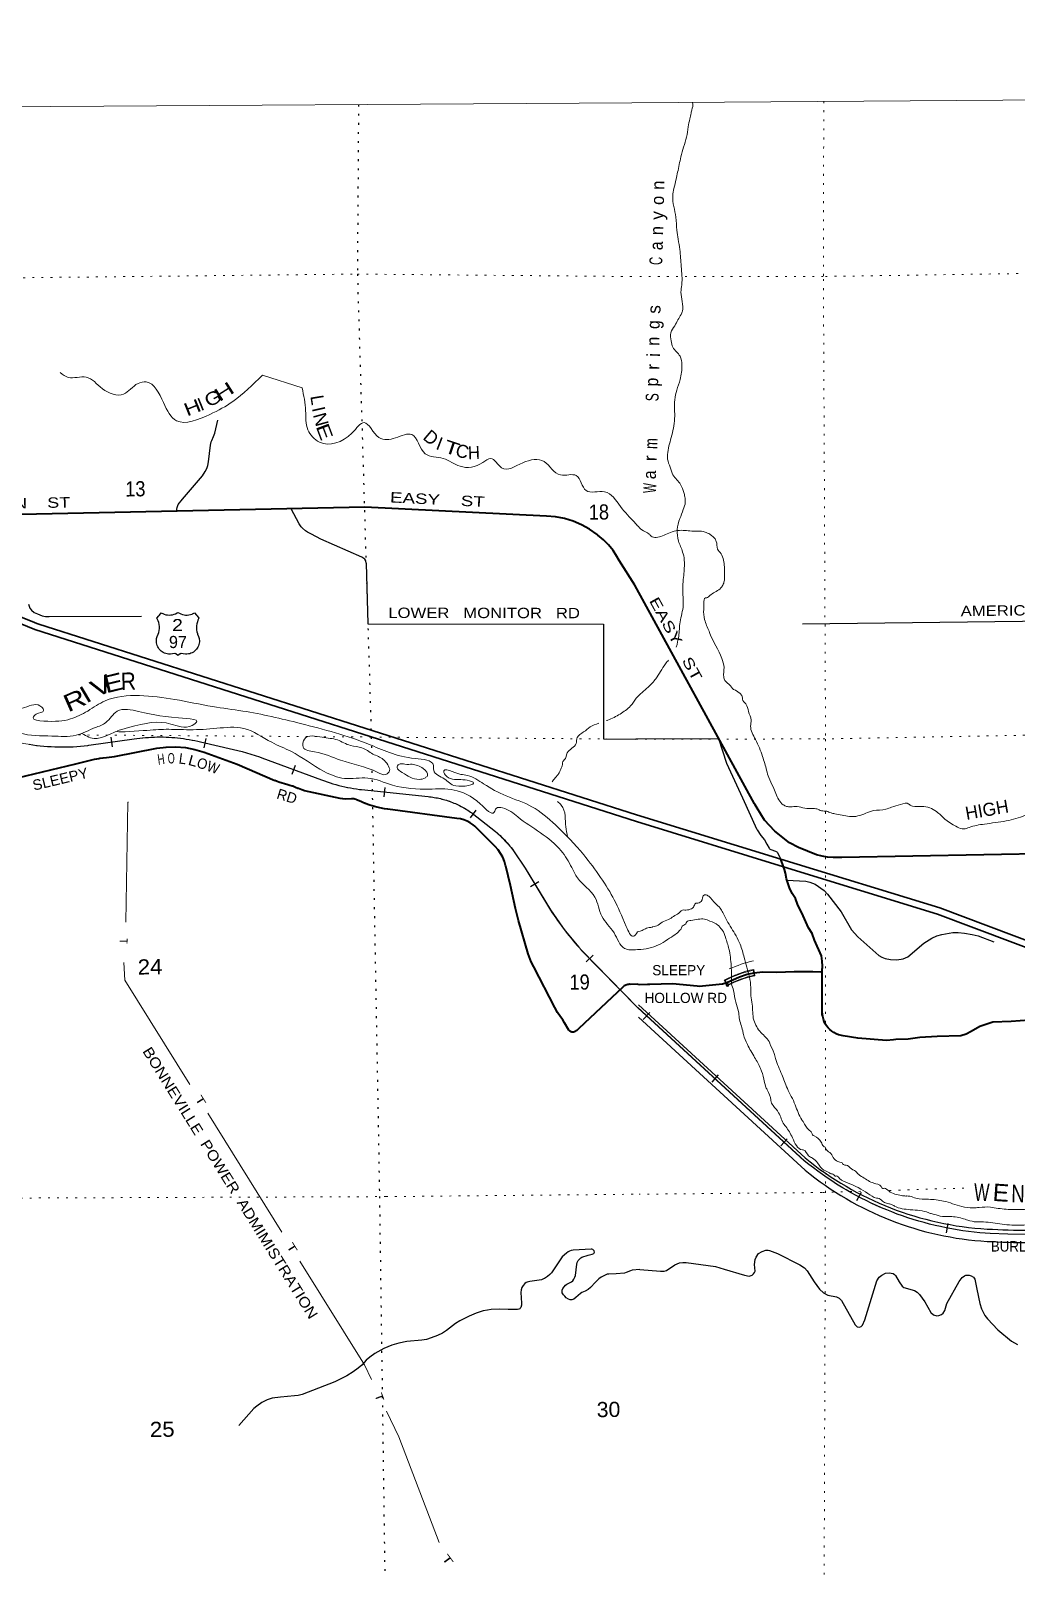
# Model space of a CAD drawing. Header units: feet. Extents: x -8 to 250644, y -192250 to 1368.
# Drawn here: x 148448 to 159837, y -16381 to 1368 of the extents above; entities that cross this region are included whole.
import ezdxf
from ezdxf.enums import TextEntityAlignment as Align

# ---------------------------------------------------------------- set-up
doc = ezdxf.new("R2010")
doc.units = ezdxf.units.FT
doc.header["$LTSCALE"] = 70
doc.header["$PDMODE"] = 32
doc.header["$PDSIZE"] = 35
doc.linetypes.add('DOTTED', pattern=[1.5, 0.3, -1.2])
for name, color, linetype, lineweight in [('16', 7, 'Continuous', 25), ('20', 7, 'Continuous', 70), ('26', 7, 'Continuous', 40), ('29', 7, 'Continuous', 25), ('34', 7, 'Continuous', 25), ('39', 7, 'Continuous', 13), ('4', 7, 'Continuous', 13), ('42', 7, 'Continuous', 25), ('46', 7, 'Continuous', 13), ('6', 7, 'DOTTED', 25), ('61', 7, 'Continuous', 13), ('7', 7, 'DOTTED', 13)]:
    doc.layers.add(name, color=color, linetype=linetype, lineweight=lineweight)
for name, color, linetype in [('27', 7, 'Continuous'), ('30', 7, 'Continuous'), ('41', 7, 'Continuous')]:
    doc.layers.add(name, color=color, linetype=linetype)

msp = doc.modelspace()

# ---------------------------------------------------------------- linework, layer by layer
at = {"layer": '16'}
for p, q in [((150143.54, -5355.12), (150143.26, -5355.32)), ((150149.37, -5351.49), (150148.78, -5351.91))]:
    msp.add_line(p, q, dxfattribs=at)
for points in [[(149905.72, -5416.74), (149927.45, -5391.86), (149935.5, -5382.65), (149957.31, -5357.67)], [(149910.63, -5628.4), (149921.52, -5602.94), (149927.47, -5584.65), (149932.31, -5561.92), (149934.76, -5538.81), (149934.77, -5515.56), (149932.35, -5492.45), (149927.53, -5469.71), (149920.36, -5447.6), (149917.81, -5441.86), (149905.72, -5416.74)], [(149957.31, -5357.67), (149982.26, -5369.39), (149992.03, -5373.15), (150010.43, -5378.09), (150029.26, -5381.08), (150048.29, -5382.09), (150067.32, -5381.1), (150086.15, -5378.13), (150104.56, -5373.21), (150122.35, -5366.38), (150139.34, -5357.74), (150143.26, -5355.32), (150148.75, -5351.93)], [(150149.37, -5351.49), (150165.89, -5361.29), (150183.16, -5369.22), (150201.16, -5375.3), (150219.7, -5379.46), (150238.57, -5381.67), (150257.57, -5381.88), (150276.48, -5380.12), (150295.11, -5376.38), (150313.25, -5370.72), (150316.15, -5369.47), (150341.15, -5357.59)], [(150341.15, -5357.59), (150362.98, -5382.59), (150370.71, -5391.44), (150392.8, -5416.74)], [(150392.8, -5416.74), (150380.83, -5441.44), (150374.04, -5459.34), (150368.12, -5481.82), (150364.58, -5504.79), (150363.46, -5528.01), (150364.78, -5551.21), (150368.51, -5574.15), (150374.62, -5596.58), (150377.11, -5602.98), (150387.92, -5628.47)], [(150086.99, -5829.22), (150062.98, -5832.81), (150057.01, -5833.31), (150041.16, -5832.99), (150025.44, -5831), (150010.01, -5827.39), (149995.04, -5822.18), (149980.7, -5815.44), (149967.14, -5807.23), (149954.51, -5797.66), (149942.95, -5786.81), (149932.59, -5774.82), (149923.54, -5761.81), (149915.9, -5747.92), (149909.76, -5733.31), (149905.17, -5718.14), (149902.2, -5702.57), (149900.86, -5686.78), (149901.19, -5670.93), (149903.17, -5655.21), (149903.7, -5652.94), (149910.63, -5628.4)], [(150387.92, -5628.47), (150394.74, -5652.98), (150395.91, -5658.53), (150397.54, -5674.29), (150397.52, -5690.14), (150395.83, -5705.9), (150392.51, -5721.4), (150387.59, -5736.46), (150381.12, -5750.93), (150373.18, -5764.64), (150363.84, -5777.45), (150353.22, -5789.21), (150341.42, -5799.8), (150328.58, -5809.09), (150314.85, -5817), (150300.36, -5823.42), (150285.28, -5828.29), (150269.77, -5831.56), (150254, -5833.19), (150238.15, -5833.17), (150235.15, -5832.85), (150211.35, -5829.19)], [(150149.28, -5850.53), (150124.14, -5829.86), (150123.31, -5829.49), (150118.06, -5827.77), (150112.98, -5826.68), (150086.99, -5829.22)], [(150211.35, -5829.19), (150185.15, -5826.79), (150183.92, -5826.96), (150178.59, -5828.31), (150174.14, -5829.96), (150149.28, -5850.53)]]:
    msp.add_lwpolyline(points, dxfattribs=at)
at = {"layer": '20', "lineweight": 35}
msp.add_line((157148.19, -8289.55), (155447.49, -7767.59), dxfattribs=at)
for points in [[(155447.49, -7767.59), (148495.99, -5549.42), (148221.98, -5438.73), (147948.16, -5294.01), (147142.79, -4809.14), (147051.42, -4748.74), (146822.66, -4572.58), (146610.98, -4368.49), (146425.45, -4189.62)], [(155448.82, -7689.82), (148543.05, -5485.72), (148520.39, -5478.49), (148493.05, -5467.44), (148253.5, -5370.68), (148011.63, -5242.83), (147986.45, -5229.52), (147961.63, -5214.58), (147206.47, -4759.94), (147182.63, -4745.59), (147156.47, -4728.3), (147094.01, -4687.01), (146896.47, -4534.88), (146872.36, -4516.32), (146846.47, -4491.35), (146663.81, -4315.25), (146517.58, -4174.26)], [(162953.38, -10271.3), (158952.55, -8764.41), (157117.66, -8201.65), (155448.82, -7689.82)], [(162952.46, -10351.56), (158928.18, -8835.83), (157148.19, -8289.55)]]:
    msp.add_lwpolyline(points, dxfattribs=at)
at = {"layer": '26'}
for points in [[(155428.96, -5037.28), (155247.45, -4751.49), (155222.7, -4705.09), (155177.34, -4635.14), (155124.91, -4570.32), (155066, -4511.34), (155001.24, -4458.84), (154992.12, -4451.62), (154905.81, -4391.15), (154813.66, -4340.04), (154716.67, -4298.85), (154615.91, -4268.01), (154512.47, -4247.88), (154407.5, -4238.67), (152307.51, -4136.14), (147066.4, -4247.69), (146981.65, -4245.47), (146934.32, -4243.08), (146855, -4232.4), (146625.34, -4190.66), (146602.23, -4184.57), (146560.76, -4177.2), (146518.75, -4174.22), (146517.58, -4174.26)], [(160281.71, -8136.81), (157823.05, -8180.89), (157788.98, -8182.06), (157719.28, -8182.06), (157655.08, -8178.39), (157595, -8167.96), (157528.51, -8150.85), (157424.14, -8110.11), (157319.39, -8068.25), (157217.79, -8013.61), (157046.86, -7878.42), (156927.5, -7749.62), (156843.36, -7611.03), (156820.91, -7574.03), (156813.77, -7561.03), (155428.96, -5037.28)], [(147029.4, -7412.51), (148071.67, -7305.33), (148194.31, -7284.46), (148199.2, -7283.36), (148968.73, -7099.8), (149186.19, -7048.27), (149211.7, -7042.23), (149236.19, -7036.91), (149246.58, -7034.66), (149282.57, -7030.72), (149284.48, -7030.62), (149323.76, -7027.55), (149415.44, -7015.76), (149904.49, -6920.95), (150014.67, -6906.56), (150125.74, -6903.77), (150236.5, -6912.6), (150345.73, -6932.96), (150451.47, -6964.36), (150832.87, -7105.2), (151268.25, -7292.87)], [(151316.98, -7310.9), (151297.32, -7304.77), (151268.25, -7292.86)], [(155463.53, -9647.35), (155375.15, -9647.73), (155367.59, -9647.37), (155357, -9647.83), (155346.51, -9649.39), (155336.24, -9652.04), (155326.3, -9655.74), (155316.81, -9660.47), (155307.86, -9666.16), (155299.56, -9672.76), (155291.99, -9680.19), (154783.02, -10155.95), (154758.06, -10179.28), (154733.02, -10196.44), (154732.4, -10196.69), (154726.45, -10198.4), (154720.36, -10199.47), (154714.18, -10199.9), (154708, -10199.68), (154701.87, -10198.82), (154695.86, -10197.32), (154690.05, -10195.2), (154684.49, -10192.49), (154679.24, -10189.2), (154674.36, -10185.39), (154669.91, -10181.09), (154665.94, -10176.35), (154617.67, -10094.09), (154617.05, -10092.92), (154595.71, -10057.38), (154570.76, -10024.27), (154536.64, -9974.42), (154503.23, -9913.59), (154262.1, -9445.66), (154231.57, -9386.46), (154207.4, -9324.4), (154198.22, -9294.11), (154085.11, -8910.04), (154049.95, -8772.09), (153994.22, -8504.52), (153937.24, -8281.49), (153936.04, -8276.26), (153921.75, -8227.39), (153902.44, -8180.27), (153878.31, -8135.44), (153849.63, -8093.37), (153816.7, -8054.53), (153582.22, -7820.45), (153561.29, -7803.89), (153527.11, -7781.36), (153490.77, -7762.53), (153452.65, -7747.61), (153413.19, -7736.74), (153372.8, -7730.07), (152573.12, -7625.83), (152536.41, -7620.32), (152447.95, -7600.28), (152368.6, -7576.2), (152343.86, -7568.69), (152318.6, -7560.06), (152312.3, -7557.52), (152287.01, -7547.34), (152262.3, -7536.55), (152214.27, -7515.57), (152208.72, -7513.37), (152195.28, -7509.18), (152181.48, -7506.42), (152167.46, -7505.12), (152153.38, -7505.29), (152082.88, -7507.39), (152055.62, -7505.81), (152024.92, -7500.99), (151613.36, -7411.53), (151581.71, -7402.62), (151541.47, -7387.18), (151534.74, -7384.21), (151509.23, -7372.93), (151484.74, -7362.59), (151477.39, -7359.52), (151470.52, -7357.46), (151443.25, -7349.29), (151420.52, -7342.38), (151316.98, -7310.91)], [(157594.88, -9497.83), (157595.68, -9472.83), (157595.91, -9454.52), (157596.63, -9438.81), (157595.85, -9381.58), (157584.68, -9317.78), (157506.7, -9137.38), (157477.87, -9061.17), (157437.07, -8995.14), (157375.52, -8854.83), (157307.98, -8720.63), (157287.3, -8656.42), (157248.57, -8596.4), (157215.82, -8532.32), (157182.74, -8427.97), (157170.12, -8363.7), (157159.14, -8321.07), (157148.19, -8289.55), (157117.66, -8201.65)], [(155463.53, -9647.35), (155483.94, -9649.34), (155577.43, -9646.67), (155603.68, -9644.02), (155863.17, -9637.59), (156147.7, -9666.09), (156171.55, -9667.93), (156404.46, -9646.67), (156442.11, -9641.31), (156492.55, -9624.79), (156640.22, -9560.55), (156728.27, -9531.18), (156808.06, -9512.82)], [(156808.06, -9512.82), (156839.24, -9509.15), (156907.11, -9503.65), (157067.21, -9505.69), (157171.26, -9502.73), (157270.35, -9497.77), (157486.77, -9499.06), (157569.88, -9504.63), (157594.88, -9497.83)], [(157595.34, -10007.75), (157594.9, -9522.83), (157594.88, -9497.83)], [(159987.27, -10062.3), (159776.13, -10076.32), (159566.96, -10084.29), (159416.5, -10135.99), (159316.39, -10193.27), (159258.3, -10221.98), (159198.09, -10240.64), (158924.56, -10251.22), (158721.45, -10263.16), (158588.82, -10280.49), (158444, -10285.85), (158419.89, -10290.1), (158337.46, -10296.89), (158007.25, -10267.75), (157837.84, -10242.4), (157818.67, -10239.53), (157787.84, -10230.91), (157783.02, -10229.54), (157756.07, -10218.73), (157730.4, -10205.16), (157706.29, -10188.99), (157684, -10170.38), (157663.77, -10149.54), (157645.84, -10126.7), (157630.39, -10102.11), (157617.6, -10076.05), (157607.6, -10048.78), (157600.5, -10020.63), (157596.39, -9991.88), (157595.3, -9962.86)]]:
    msp.add_lwpolyline(points, dxfattribs=at)
at = {"layer": '29'}
for p, q in [((148662.28, -5399.94), (149729.57, -5395.91)), ((160258.97, -5452.97), (157365.54, -5486.47)), ((156401.65, -6809.96), (155441.72, -6816.2))]:
    msp.add_line(p, q, dxfattribs=at)
for points in [[(150133.02, -4183.05), (150139.39, -4138.91), (150153.93, -4105.68), (150201.67, -4043.35), (150432.1, -3775.38), (150465.32, -3723.44), (150481.92, -3690.2), (150494.38, -3654.89), (150502.68, -3613.34), (150525.52, -3420.15), (150531.75, -3380.68), (150540.05, -3366.13), (150560.81, -3320.43), (150575.34, -3280.96), (150609.08, -3130.26)], [(152323.81, -4782.82), (152320.16, -4753.81), (152309.79, -4737.19), (152274.49, -4714.34), (151801.18, -4504.53), (151693.23, -4448.44), (151645.49, -4423.51), (151622.65, -4408.97), (151589.43, -4377.81), (151574.39, -4361.19), (151552.07, -4327.95), (151458.72, -4155.49)], [(152323.81, -4782.82), (152342.77, -5484.83), (155066.46, -5488.93)], [(148422.95, -5257.87), (148438.16, -5302.22), (148456.85, -5327.15), (148490.06, -5354.16), (148525.35, -5368.7), (148581.4, -5389.47), (148618.77, -5397.78), (148662.28, -5399.94)], [(155066.46, -5488.93), (155066.66, -6811.2), (155441.72, -6816.2)], [(156842.43, -7862.76), (156677.61, -7497.93), (156493.17, -7095.17), (156401.65, -6809.96)], [(156842.43, -7862.76), (156884.06, -7927.69), (156927.88, -7979.69), (156955.39, -8026.6), (156980.86, -8073.51), (156986.98, -8080.64), (157001.25, -8088.8), (157056.27, -8108.18), (157068.5, -8115.31), (157074.62, -8122.45), (157117.66, -8201.65)], [(157186.01, -8444.63), (157405.69, -8454.44), (157450.53, -8466.67), (157511.67, -8491.15), (157615.37, -8563.64), (157655.36, -8604.33), (157814.96, -8811.83), (157931.83, -9018.93), (158005.91, -9097.87), (158248.44, -9314.05), (158283.09, -9332.41), (158322.9, -9348.99), (158384.99, -9360.96), (158458.36, -9363), (158531.73, -9352.8), (158583.3, -9329.78), (158769.79, -9173.13), (158859.86, -9114.19), (158919.99, -9086.66), (158975, -9070.39), (159103.05, -9048.78), (159166.59, -9047.91), (159239.97, -9056.07), (159327.6, -9070.34), (159396.24, -9087.31), (159579.53, -9155.25)], [(155485.79, -12942.03), (155399.88, -12950.09), (155378.6, -12955.29), (155330.34, -12978.13), (155308.02, -12984.37), (155212.52, -12992.68), (155130.01, -12993.71), (155108.72, -12996.83), (155085.38, -13006.18), (155040.74, -13031.11), (155013.23, -13050.84), (154975.86, -13088.24), (154917.74, -13150.56), (154890.76, -13172.36), (154855.46, -13192.11), (154814.99, -13207.68), (154801.48, -13217.03), (154747.51, -13266.89), (154723.65, -13284.54), (154700.81, -13292.85), (154687.32, -13292.85), (154681.08, -13291.82), (154661.37, -13284.54), (154636.46, -13267.92), (154618.8, -13250.27), (154605.32, -13234.69), (154590.78, -13209.76), (154587.67, -13194.18), (154589.74, -13179.64), (154598.05, -13161.98), (154627.1, -13121.48), (154642.68, -13110.04), (154697.69, -13084.08), (154712.23, -13071.61), (154723.65, -13054.99), (154736.1, -13029.03), (154743.36, -13009.3), (154759.96, -12880.5), (154764.65, -12859.72), (154776.07, -12838.94), (154788.52, -12821.29), (154805.64, -12805.71), (154817.59, -12800.51), (154888.67, -12776.63), (154936.95, -12763.12), (154955.1, -12755.86), (154959.79, -12749.62), (154962.9, -12741.31), (154959.26, -12726.77), (154944.22, -12712.22), (154933.84, -12708.07), (154926.04, -12706), (154718.45, -12718.46), (154694.07, -12723.65), (154673.31, -12730.92), (154657.74, -12739.23), (154639.56, -12751.7), (154591.31, -12794.28), (154573.13, -12818.18), (154465.18, -12980.21), (154447.55, -12999.94), (154419.51, -13021.76), (154386.31, -13044.6), (154374.89, -13049.8), (154348.93, -13059.15), (154216.07, -13079.93), (154185.98, -13088.23), (154173.52, -13093.42), (154157.94, -13104.86), (154139.27, -13124.58), (154124.72, -13150.56), (154116.44, -13177.56), (154112.27, -13208.73), (154120.57, -13329.21), (154119.03, -13355.17), (154112.27, -13379.07), (154105.53, -13388.41), (154099.3, -13394.64), (154089.96, -13399.84), (154074.9, -13404), (154020.93, -13404), (153966.97, -13402.58)], [(155485.79, -12942.03), (155725.43, -12961), (155768.23, -12959.99), (155794.72, -12952.85), (155892.55, -12887.59), (155943.5, -12864.13), (155982.23, -12859.03), (156022.99, -12860.05), (156361.31, -12907.98), (156463.21, -12936.53), (156695.55, -13005.87), (156750.58, -13017.09), (156783.19, -13006.89), (156801.53, -12990.58), (156813.76, -12977.32), (156817.84, -12961), (156813.76, -12883.51), (156819.88, -12824.36), (156830.06, -12797.85), (156858.6, -12757.06), (156899.36, -12732.59), (156942.16, -12718.31), (156968.66, -12718.31), (156984.96, -12720.35), (157078.71, -12757.06), (157335.51, -12887.59), (157388.5, -12923.28), (157421.1, -12956.93), (157502.63, -13083.37), (157563.77, -13169.03), (157610.65, -13210.84), (157657.52, -13238.37), (157759.42, -13258.76), (157792.04, -13274.06), (157816.49, -13299.55), (157975.46, -13580.99), (157997.89, -13604.45), (158024.37, -13609.54), (158044.76, -13600.37), (158061.06, -13585.07), (158085.52, -13523.89), (158224.1, -13071.13), (158252.65, -13029.33), (158285.25, -13005.87), (158326.02, -12984.46), (158366.77, -12981.4), (158415.69, -12989.56), (158429.96, -12997.72), (158440.14, -13009.95), (158484.98, -13083.37), (158517.59, -13132.32), (158537.97, -13148.63), (158660.25, -13185.34), (158690.83, -13203.7), (158717.32, -13230.21), (158778.46, -13315.87), (158847.75, -13438.23), (158880.37, -13464.75), (158917.05, -13474.94), (158943.55, -13472.91), (158974.11, -13462.7), (158992.47, -13446.4), (159010.8, -13413.76), (159035.26, -13336.26), (159177.92, -13079.29), (159212.58, -13032.39), (159237.04, -13014.04), (159255.37, -13005.87), (159292.06, -13005.88), (159316.51, -13014.03), (159340.98, -13028.31), (159357.27, -13054.82), (159381.73, -13169.03), (159414.34, -13336.26), (159434.72, -13394.39), (159453.07, -13433.14), (159475.49, -13471.89), (159504.01, -13511.65), (159622.88, -13640.24)], [(153966.97, -13402.58), (153863.15, -13399.84), (153767.67, -13403.99), (153725.11, -13410.23), (153676.32, -13420.62), (153594.33, -13444.5), (153514.39, -13478.78), (153405.41, -13534.87), (153356.62, -13566.03), (153252.82, -13644.97), (153205.09, -13677.16), (153149.03, -13703.14), (153074.3, -13731.18), (153020.33, -13749.87), (152966.34, -13757.15), (152796.12, -13773.77), (152703.74, -13791.42), (152621.74, -13815.32), (152527.29, -13855.82), (152426.6, -13910.88), (152365.36, -13953.46), (152322.8, -13989.82), (152276.09, -14044.86), (152231.46, -14081.22), (152174.37, -14123.8), (152102.75, -14168.47), (151961.58, -14239.1), (151586.14, -14386.46)], [(159622.88, -13640.24), (159781.19, -13767.6), (159852.53, -13807.37)], [(151586.14, -14386.46), (151539.13, -14398.02), (151497.61, -14402.17), (151335.69, -14414.64), (151240.19, -14429.18), (151182.06, -14445.8), (151117.71, -14479.03), (151061.66, -14518.5), (151026.37, -14547.59), (150854.67, -14741.85)]]:
    msp.add_lwpolyline(points, dxfattribs=at)
at = {"layer": '34', "lineweight": 13}
for p, q in [((149121.27, -6887.04), (149642.81, -6814.47)), ((150411.6, -6848.85), (150791.8, -6935.47)), ((151117.64, -7030.64), (151808.29, -7287.08)), ((152271.61, -7399.6), (153039.5, -7479.72)), ((153547.69, -7671.11), (153818.21, -7883.54)), ((154813.65, -9255.06), (155458.55, -9913.54))]:
    msp.add_line(p, q, dxfattribs=at)
at = {"layer": '34'}
for p, q in [((149394.96, -6902.97), (149379.72, -6793.42)), ((150451.16, -6915.41), (150475.73, -6807.56)), ((151470.24, -7218.63), (151508.74, -7114.94)), ((152531.47, -7483.13), (152542.95, -7373.12)), ((153528.71, -7724.23), (153597.02, -7637.24)), ((154223.82, -8517.22), (154318.27, -8459.64)), ((154867.11, -9386.11), (154946.13, -9308.71)), ((155473.05, -9885.96), (157397.26, -11652.95)), ((155473.3, -10028.14), (157397.5, -11795.3)), ((155601.41, -9971.1), (155526.6, -10052.57)), ((156392.92, -10694.4), (156318.11, -10775.87)), ((157190.9, -11430.72), (157116.09, -11512.19)), ((158043.06, -12051.43), (157991.07, -12149.06)), ((159046.69, -12408.57), (159026.53, -12517.33))]:
    msp.add_line(p, q, dxfattribs=at)
for points in [[(148430.47, -6875.15), (148472.48, -6881.54), (148514.59, -6887.05), (148556.99, -6891.85), (148599.16, -6896.13), (148641.58, -6899.37), (148683.96, -6901.92), (148726.46, -6903.94), (148768.71, -6905.12), (148811.41, -6905.4), (148853.88, -6905.18), (148896.27, -6903.93), (148938.64, -6902.33), (148981.24, -6899.68), (149023.46, -6896.37), (149065.6, -6892.38), (149108.04, -6887.67), (149121.12, -6885.95), (149642.65, -6813.38), (149676.04, -6808.32), (149709.37, -6804.06), (149742.79, -6800.36), (149776.45, -6797.01), (149810.05, -6794.46), (149843.54, -6792.51), (149877.29, -6790.91), (149910.97, -6790.1), (149944.55, -6789.9), (149978.4, -6790.24), (150011.97, -6791.21), (150045.6, -6792.56), (150079.34, -6794.67), (150112.8, -6797.41), (150146.35, -6800.74), (150179.75, -6804.47), (150213.29, -6808.95), (150246.5, -6813.89), (150279.83, -6819.59), (150312.85, -6825.72), (150345.95, -6832.43), (150378.76, -6839.77), (150411.42, -6847.7), (150411.82, -6847.77), (150792.05, -6934.4)], [(150792.05, -6934.4), (150842.68, -6946.4), (150892.76, -6959.5), (150942.63, -6973.46), (150992.66, -6988.07), (151042.14, -7003.77), (151091.12, -7020.28), (151118.01, -7029.6), (151808.67, -7286.05), (151841.54, -7298.11), (151874.49, -7309.37), (151907.65, -7320.05), (151941.14, -7330.43), (151974.72, -7339.99), (152008.34, -7348.92), (152042.27, -7357.54), (152076.29, -7365.35), (152110.34, -7372.52), (152144.79, -7379.2), (152179.07, -7385.18), (152213.49, -7390.78), (152248.19, -7395.64), (152271.73, -7398.51), (153039.61, -7478.63), (153057.73, -7480.48), (153075.73, -7482.74), (153093.68, -7485.3), (153111.72, -7488.09), (153129.62, -7491.28), (153147.39, -7494.77), (153165.24, -7498.49), (153182.95, -7502.6), (153200.52, -7507.02), (153218.16, -7511.75), (153235.56, -7516.77), (153252.95, -7522.01), (153270.3, -7527.66), (153287.41, -7533.6), (153304.48, -7539.85), (153321.44, -7546.3), (153338.36, -7553.16), (153355.05, -7560.21), (153371.7, -7567.68), (153388.12, -7575.34), (153404.51, -7583.3), (153420.67, -7591.55), (153436.68, -7600.1), (153452.58, -7608.86), (153468.34, -7618.01), (153483.96, -7627.37), (153499.36, -7637.01), (153514.63, -7646.86), (153529.66, -7657.09), (153544.54, -7667.53), (153548.35, -7670.23), (153818.91, -7882.69), (153836.96, -7898.09), (153854.56, -7913.81), (153871.88, -7929.84), (153889.14, -7946.15), (153905.94, -7962.81), (153922.38, -7979.68), (153938.75, -7996.84), (153954.66, -8014.34), (153970.21, -8032.06), (153985.6, -8050.18), (154000.53, -8068.42), (154015.27, -8086.88), (154028, -8103.62), (154161.06, -8304.35), (154456.19, -8788.47), (154488.92, -8838.89), (154522.6, -8888.28), (154557.17, -8937.13), (154592.5, -8985.88), (154628.8, -9033.61), (154665.79, -9080.49), (154703.54, -9127.3), (154742.25, -9173.06), (154781.65, -9217.99), (154814.45, -9254.31), (155465.24, -9919.14)], [(159943.8, -12538.82), (159741.11, -12534.71), (159537.14, -12525.88), (159479.32, -12522.2), (159414.35, -12516.47), (159349.34, -12510.01), (159284.36, -12502.4), (159219.49, -12493.43), (159155.23, -12483.39), (159091.08, -12472.34), (159026.71, -12460.4), (158962.72, -12446.82), (158899.11, -12432.47), (158835.63, -12416.77), (158772.24, -12400.25), (158709.48, -12382.31), (158647.12, -12363.62), (158584.92, -12343.73), (158522.88, -12322.53), (158461.77, -12300.53), (158400.38, -12277.4), (158339.92, -12253.11), (158279.37, -12227.78), (158219.8, -12201.31), (158160.62, -12174.1), (158101.91, -12145.91), (158043.13, -12116.29), (157985.58, -12085.64), (157928.62, -12054.49), (157871.63, -12021.9), (157815.68, -11988.7), (157759.9, -11954.23), (157705.02, -11918.53), (157651.07, -11882.6), (157597.16, -11845.29), (157544.11, -11806.76), (157492.01, -11767.99), (157440.25, -11728.08), (157387.8, -11685.67), (155465.47, -9919.28)]]:
    msp.add_lwpolyline(points, dxfattribs=at)
at = {"layer": '34', "lineweight": 13}
for points in [[(154027.1, -8104.26), (154160.13, -8304.94), (154455.26, -8789.06)], [(159943.82, -12537.72), (159741.15, -12533.61), (159537.2, -12524.78), (159479.41, -12521.1), (159414.46, -12515.37), (159349.46, -12508.91), (159284.5, -12501.3), (159219.66, -12492.34), (159155.41, -12482.3), (159091.28, -12471.25), (159026.93, -12459.32), (158962.96, -12445.74), (158899.37, -12431.39), (158835.91, -12415.7), (158772.53, -12399.18), (158709.79, -12381.25), (158647.45, -12362.56), (158585.27, -12342.68), (158523.25, -12321.49), (158462.16, -12299.49), (158400.78, -12276.37), (158340.34, -12252.09), (158279.81, -12226.76), (158220.26, -12200.3), (158161.09, -12173.1), (158102.4, -12144.92), (158043.64, -12115.31), (157986.11, -12084.67), (157929.16, -12053.52), (157872.19, -12020.94), (157816.25, -11987.75), (157760.49, -11953.3), (157705.63, -11917.61), (157651.69, -11881.68), (157597.8, -11844.39), (157544.77, -11805.87), (157492.68, -11767.11), (157440.94, -11727.21), (157388.52, -11684.83), (155462.55, -9916.22)]]:
    msp.add_lwpolyline(points, dxfattribs=at)
for centre, radius, start, end in [((148813.52, -4471.54), 2435.02, 229.94807, 277.26074), ((149942.75, -8720.14), 1929.13, 75.93424, 98.94468), ((150122.74, -9831.55), 2972.36, 70.44473, 76.99166), ((152508.91, -5412.31), 2001.4, 249.50872, 263.19058), ((152939.62, -8515.31), 1040.4, 54.23513, 84.49101), ((152945.43, -8918.74), 1354.03, 36.97943, 49.86592), ((157348.25, -6934.94), 3436.15, 212.65582, 222.47031)]:
    msp.add_arc(centre, radius, start, end, dxfattribs=at)
at = {"layer": '34'}
for centre, major_axis, ratio, start_param, end_param in [((159717.93, -8815.44), (1672.2, 3262.02), 0.999945, 2.92974551, 3.55591796), ((159718.15, -8958.01), (1668.92, -3263.69), 0.99994, 5.12490094, 5.7510734), ((160067.72, -915.65), (5278.07, 10299.31), 0.999945, 3.56613963, 3.60823411), ((160067.92, -1058.27), (5267.75, -10304.57), 0.99994, 5.76154397, 5.80363845)]:
    msp.add_ellipse(centre, major_axis=major_axis, ratio=ratio, start_param=start_param, end_param=end_param, dxfattribs=at)
at = {"layer": '39'}
for p, q in [((156100.42, 518.19), (156097.22, 539.21)), ((151585.01, -2758.11), (151124.96, -2611.8))]:
    msp.add_line(p, q, dxfattribs=at)
for points in [[(155908.65, -5752.63), (155935.82, -5627.33), (155952.18, -5461.98), (155988.36, -5268.23), (155982.34, -5078.94), (155989.24, -4970.1), (155998.32, -4877.34), (156000.95, -4744.37), (155981.89, -4653.92), (155934.3, -4527.5), (155918.82, -4394.71), (155949.66, -4267.49), (155988.81, -4164.35), (156012.03, -4077.49), (156007.35, -4015.1), (155994.77, -3966.88), (155957.59, -3874.6), (155869.92, -3762.7), (155836.81, -3674.41), (155807.66, -3580.04), (155807.11, -3527.67), (155849.3, -3331.84), (155889.22, -3111.86), (155890.95, -2894.29), (155913.92, -2783.27), (155952.85, -2659.99), (155973.21, -2492.59), (155952.04, -2392.09), (155868.48, -2288.2), (155847.58, -2213.89), (155844.59, -2121.25), (155890, -2040.21), (155927.5, -1971.34), (155963.06, -1910.54), (155978.73, -1870.09), (155962.34, -1650.69), (155971.52, -1568.01), (155965.25, -1354.55), (155949.12, -1159.32), (155929.77, -1040.67), (155914.58, -936.08), (155902.96, -787.14), (155868.15, -537.72), (155881.36, -454.99), (155906.36, -345.96), (155923.63, -267.22), (155961.99, -89.56), (155992.98, 23.57), (156027.98, 138.75), (156046.84, 257.79), (156063.98, 348.61), (156079.35, 417.26), (156081.26, 427.35), (156100.44, 516.18), (156100.42, 518.19)], [(151124.96, -2611.8), (150783.74, -2914.51), (150516.7, -3065.24), (150134.06, -3137.14), (149982.46, -2928.04), (149782.24, -2689.45), (149688.08, -2706.9), (149521.09, -2830.03), (149277.15, -2767.14), (149088.45, -2633.02), (148881.6, -2635.99), (148788.42, -2580.99)], [(155425.62, -4310.54), (155264.18, -4127.86), (155078.99, -3957.47), (154865.85, -3942.42), (154752.95, -3771), (154570.06, -3763.56), (154381.07, -3609.33), (154134.2, -3622.94), (153887.94, -3680.81), (153763.88, -3571.92), (153672.15, -3619.52), (153409.63, -3663.54), (153213.52, -3573.79), (153007.85, -3518.4), (152852.07, -3297.28), (152663.78, -3334.19), (152472.9, -3330.9), (152301.74, -3158.3), (152160.82, -3279.05), (151784.66, -3383.05), (151650.09, -3242.12), (151624.91, -3023.15), (151585.01, -2758.11)], [(146009.26, -4267.54), (146051.09, -4324.66), (146299.35, -4693.35), (146552.78, -5001.59), (146789.07, -5376.49), (147129.95, -6045.68), (147490.95, -6377.78), (147645.27, -6473.32), (147993.52, -6602.72), (148320.93, -6744.9), (148693.04, -6779.8), (148972.1, -6769.75), (149193.83, -6682.05), (149315.54, -6623.96), (149446.27, -6493.3), (149695.38, -6495.76), (150246.93, -6578.38), (150367.91, -6610.85), (150314.31, -6655.88), (150068.74, -6640.35), (149579.48, -6680.53), (149451.48, -6720.6), (149749.02, -6716.99), (150011.8, -6701.66), (150284.89, -6706.61), (150598.02, -6690.04), (150911.39, -6691.57), (151233.04, -6851.95), (151453.45, -6955.43), (151838.74, -7188.36), (152073.06, -7269.39), (152343.64, -7264.58), (152630.04, -7346.99), (153051.95, -7392.03), (153643.48, -7563.83), (153805.5, -7658.09), (153827, -7615.52), (153899.21, -7608.45), (154077.47, -7714.54), (154577.11, -8103.76), (154700.39, -8299.19), (154766.33, -8416.96), (154968.36, -8641.43), (155047.8, -8861.63), (155189.09, -9052.77), (155310.14, -9232.13), (155458.89, -9247.05)], [(146226.03, -4265.59), (146412.9, -4484.46), (146619.77, -4767.22), (146766.37, -5048.83), (146985.77, -5365.62), (147281.76, -5985.14), (147579.09, -6272.64), (148007.74, -6471.72), (148375.03, -6450.34), (148575.83, -6445.44), (148596.48, -6485.39), (148512.67, -6524.83), (148475.11, -6567.62), (148598.18, -6606.1), (148909.18, -6581.51), (149106.75, -6490.13), (149307.97, -6372.54), (149704.84, -6312.51), (150113.24, -6356.95), (150550.28, -6439.2), (150898.51, -6490.54), (151563.4, -6633.91), (152350.63, -6872.46), (152891.54, -7038.89), (153101.77, -7119.92), (153105.68, -7175.16), (153227.6, -7274.01), (153361.29, -7355.34), (153559.59, -7313.51), (153518.96, -7296.21), (153418.22, -7283.07), (153239, -7227.57), (153220.24, -7179.55), (153319.68, -7188.9), (153420.41, -7221.75), (153497.06, -7234.89), (153682.38, -7331.87), (153941.46, -7471.01), (154240.5, -7595.49), (154512.65, -7806.89), (154838.92, -8152.32), (155191.76, -8672.43), (155330.69, -8980.31), (155412.61, -9091.82), (155461.53, -9041.94)], [(156824.71, -6820.47), (156767.06, -6664.05), (156772.51, -6595.59), (156743.52, -6497.25), (156712.59, -6409.01), (156671.91, -6355.04), (156671.78, -6338.95), (156590.57, -6251.17), (156554.16, -6227.35), (156531.79, -6197.37), (156470.93, -6137.57), (156456.52, -6097.45), (156459.6, -5986.75), (156434.57, -5882.34), (156297.38, -5595.86), (156287.1, -5569.8), (156235.66, -5433.44), (156224.62, -5318.84), (156228.02, -5246.37), (156247.59, -5181.8), (156259.66, -5181.69), (156295.65, -5157.21), (156413.67, -5079.66), (156439.55, -5049.24), (156459.24, -5000.76), (156466.49, -4906.12), (156453.07, -4747.28), (156426.31, -4675.08), (156385.61, -4619.11), (156370.77, -4530.71), (156350.35, -4494.68), (156309.82, -4458.83), (156295.66, -4448.9), (156241.13, -4423.24), (156064.02, -4410.79), (155987.53, -4403.44), (155820.86, -4435.16), (155674.46, -4484.81), (155618.01, -4469.22), (155595.69, -4447.3), (155508.77, -4395.79), (155458.06, -4345.95), (155425.62, -4310.54)], [(155445.19, -6342.36), (155512.2, -6276.3), (155581.96, -6215.15), (155671.45, -6117.54), (155782.3, -5947.19), (155817.87, -5901.41)], [(155445.19, -6342.36), (155379.16, -6432.14), (155259, -6525.27), (155116.62, -6596.37), (155102.92, -6601.37)], [(149040.59, -6750.94), (149200.45, -6807.87), (149266.15, -6794.74), (149446.26, -6721.92)], [(155012.99, -6630.8), (155012.26, -6631.07), (154911.96, -6673.8), (154837.87, -6732.51), (154763.8, -6795.24), (154750.08, -6865.74), (154648.09, -6974.89), (154614.32, -7055.55), (154596.32, -7073.75), (154592.47, -7107.98), (154572.64, -7162.41), (154548.78, -7216.86), (154522.8, -7247.17), (154508.81, -7263.34), (154473.21, -7309.33)], [(152402.04, -6990.09), (152521.38, -7048.74), (152574.5, -7112.36), (152595.52, -7178.46), (152551.97, -7223.36), (152459.24, -7200.54), (152029.38, -7057.82), (151726.72, -6961.56), (151597.42, -6909.09), (151610.14, -6814.33), (151816.74, -6793.25), (151991.94, -6824.94), (152145.51, -6889.14), (152276.45, -6915.43), (152402.04, -6990.09)], [(156824, -6820.27), (156869.77, -6916.64), (156904.8, -7014.92), (156952.43, -7175.46), (156977.28, -7259.75), (157026.47, -7367.95), (157092.09, -7516.25), (157144.88, -7574.12), (157183.25, -7591.88), (157229.56, -7597.49), (157303.93, -7592.78), (157394.6, -7612.06), (157481.13, -7617.3), (157531.44, -7620.87), (157585.93, -7642.5), (157646.32, -7647.98), (157696.77, -7667.64), (157739.09, -7677.31), (157908.3, -7707.95), (158006.81, -7703.02), (158187.3, -7640.99), (158327.96, -7625.61), (158396.13, -7600.84), (158500.45, -7569.69), (158596.95, -7564.78), (158611.13, -7576.73), (158639.4, -7590.55), (158744, -7591.6), (158836.66, -7608.86), (158915.48, -7652.41), (159010.73, -7738.05), (159022.89, -7748), (159089.65, -7793.67), (159156.34, -7831.29), (159230.94, -7852.74), (159291.14, -7836.09), (159469.8, -7796.21), (159720.9, -7759.7), (159833.31, -7732.51), (159933.57, -7697.38), (160059.74, -7633.85), (160210.62, -7567.48)], [(152857.61, -7104.27), (152982.87, -7154.79), (153032.26, -7238.59), (153008.47, -7261.07), (152936.43, -7280.21), (152833.64, -7255.53), (152742.47, -7200.5), (152681.37, -7141.01), (152702.98, -7106.49), (152773.27, -7105.48), (152857.61, -7104.27)], [(154533.91, -7537.09), (154578.72, -7576.97), (154623.57, -7701.54), (154630.23, -7828.3), (154652.49, -7941.88)], [(156755.41, -9563.13), (156693.19, -9338), (156645.5, -9184.13), (156544.77, -8997.26), (156444.24, -8818.44), (156414.93, -8766.78), (156361.49, -8715.67), (156283.11, -8628.91), (156244.55, -8613.69), (156234.5, -8613.92), (156195.99, -8691.26), (156140.09, -8710.63), (156132.1, -8712.82), (156106.9, -8755.65), (156053.24, -8785.04), (156019.15, -8789.84), (155970.94, -8792.95), (155949.32, -8815.57), (155889.81, -8853.14), (155834.37, -8892.63), (155760.56, -8920.46), (155699.17, -8964.12), (155637.25, -8983.63), (155629.25, -8985.82), (155563.17, -8999.39), (155515.45, -9024.62), (155461.53, -9041.94)], [(156544.74, -9641.13), (156542.45, -9433.97), (156515.94, -9237.37), (156476.74, -9103.44), (156440.77, -9023.77), (156413.92, -8992.17), (156389.12, -8962.56), (156297.56, -8916.34), (156234.7, -8893.62), (156162.31, -8895.26), (156076.13, -8909.28), (156030.24, -8926.42), (156016.66, -8948.86), (155977.03, -8975.92), (155959.75, -9012.53), (155940.04, -9031.09), (155936.16, -9037.22), (155912.57, -9061.9), (155831.26, -9114.05), (155730.16, -9180.74), (155622.43, -9221.41)], [(155622.43, -9221.41), (155498.64, -9246.22), (155458.89, -9247.05)], [(157627.08, -11528.27), (157610.77, -11518.58), (157583.57, -11470.91), (157501.48, -11398.31), (157483.12, -11386.65), (157472.49, -11360.73), (157439.6, -11329.29), (157377.23, -11238.14), (157358.55, -11212.4), (157282.27, -11039.07), (157191.55, -10849.96), (157127.61, -10688.42), (157055.08, -10502.93), (157039.71, -10444.93), (156990.91, -10331.33), (156988.76, -10325.34), (156885.46, -10202.93), (156837.74, -10137.6), (156803.87, -10061.9), (156785.66, -9877.19), (156771.4, -9778.91), (156769.3, -9684.39), (156755.18, -9561.14)], [(162952.35, -12283.04), (162800.26, -12228.12), (162703.4, -12214.21), (162637.41, -12231.8), (162451.19, -12270.23), (162325.24, -12305.27), (162226.82, -12311.52), (161995.96, -12332.84), (161881.64, -12347.5), (161825.79, -12368.89), (161642.96, -12379.06), (161489.98, -12374.47), (161302.83, -12370.66), (161176.43, -12385.59), (161005.58, -12391.47), (160969.4, -12392.29), (160877.18, -12406.45), (160742.3, -12401.46), (160547.54, -12417.93), (160382.81, -12427.7), (160169.79, -12436.54), (160115.32, -12429.73), (159896.05, -12428.66), (159674.58, -12419.59), (159458.73, -12392.28), (159376.25, -12392.14), (159277.24, -12372.25), (159212.42, -12351.58), (159050.99, -12329.07), (158982.59, -12328.61), (158889.53, -12304.56), (158863.25, -12299.12), (158826.75, -12285.85), (158612.74, -12250.46), (158428.75, -12208.35), (158394.13, -12189.01), (158351.68, -12179.92), (158302.97, -12160.89), (158251.82, -12121.81), (158223.53, -12116.41), (158121.8, -12064.38), (157893.8, -11942.79), (157794.02, -11888.7), (157759.22, -11861.32), (157745.14, -11861.64), (157708.37, -11836.31), (157694.3, -11836.63), (157680, -11826.9), (157614.9, -11794.16), (157540.65, -11711.33), (157481.04, -11654.33), (157436.18, -11627.18), (157380.42, -11562.04), (157366.29, -11560.34), (157250.53, -11420.1), (157173.23, -11291.06), (157154.59, -11267.33), (157091.23, -11131.94), (157026.97, -11046.86), (157001.55, -10989.09), (157001.41, -10983.05), (156958.6, -10867.31), (156939.52, -10823.48), (156919.59, -10741.43), (156882.68, -10619.52), (156813.46, -10492.31), (156729.63, -10341.28), (156684.85, -10227.59), (156675.87, -10185.54), (156636.32, -10035.52), (156626.62, -9961.28), (156596.09, -9855.33), (156568.92, -9719.11), (156544.74, -9641.13)], [(162940.18, -12066.43), (162918.47, -12026.24), (162866.69, -11959), (162819.2, -11903.73), (162776.35, -11876.53), (162705.49, -11856), (162653.31, -11861.21), (162615.51, -11880.17), (162527.85, -11918.36), (162440.59, -11974.67), (162366.79, -12002.5), (162317.23, -12035.82), (162245.31, -12057.56), (162179.71, -12093.26), (162091.61, -12111.35), (162085.59, -12111.49), (161891.32, -12150.08), (161694.42, -12160.57), (161578.35, -12187.35), (161465.85, -12193.92), (161233.08, -12219.31), (161136.75, -12229.54), (161052.71, -12249.55), (160900.23, -12267.09), (160754.13, -12300.57), (160722.09, -12307.34), (160627.51, -12305.46), (160599.14, -12296.04), (160561.08, -12302.93), (160418.1, -12296.11), (160412.02, -12294.23), (160266.87, -12279.41), (160210.12, -12260.57), (160137.34, -12244.11), (160006.57, -12243.04), (159811.59, -12249.47), (159628.23, -12235.51), (159537.4, -12221.48), (159408.73, -12224.38), (159334.43, -12230.09), (159207.31, -12212.85), (158996.75, -12151.22), (158823.3, -12131), (158678.18, -12118.19), (158607.28, -12095.65), (158568.99, -12092.49), (158558.93, -12092.71), (158512.56, -12087.73), (158364.54, -12034.75), (158309.53, -12003.79), (158293.45, -12004.16), (158276.92, -11984.41), (158191.54, -11944.08), (158063.3, -11876.57), (158001.96, -11831.67), (157969.03, -11798.21), (157946.73, -11790.67), (157887.31, -11741.7), (157830.52, -11720.86), (157824.27, -11710.94), (157799.96, -11703.45), (157775.61, -11693.94), (157720.25, -11646.89), (157682.75, -11589.39), (157668.51, -11581.67), (157627.08, -11528.27)], [(162646.46, -13599.11), (162582.45, -13639.11), (162514.68, -13712.17), (162357.09, -13864.53), (162273.05, -13915.59), (162183.22, -13994.9), (162115.49, -14071.98), (162059.51, -14110.72), (162031.61, -14141.16), (162001.72, -14173.62), (161969.71, -14194.03), (161883.17, -14186.78), (161848.76, -14160.94), (161838.65, -14155), (161727.19, -14055.42), (161672.83, -14047.86), (161640.8, -14066.27), (161588.64, -14080.83), (161494.67, -14146.07), (161432.98, -14223.11), (161351.07, -14288.24), (161295.11, -14331.01), (161271.41, -14381.53), (161258.02, -14462.14), (161226.88, -14585.16), (161185.18, -14647.92), (161181.2, -14653.99), (161142.22, -14799.22), (161096.56, -14870.06), (160992.93, -14983.69), (160973.36, -15046.24), (160969.76, -15096.57), (160956.16, -15153.04), (160930.34, -15191.51), (160888.38, -15224.08), (160807.01, -15351.59), (160783.26, -15398.08), (160760, -15500.92), (160726.3, -15557.56), (160688.75, -15636.38), (160675.22, -15700.89), (160631.66, -15781.77), (160627.74, -15793.88), (160562.62, -15941.36), (160489.39, -16080.87), (160472.1, -16175.59), (160446.76, -16270.39), (160432.88, -16294.66), (160435.51, -16367.08), (160421.96, -16429.57), (160410.18, -16463.89), (160322.8, -16593.46), (160265.69, -16736.84), (160235.97, -16789.42), (160216.5, -16864.05), (160205.21, -16956.71), (160181.5, -17007.23), (160173.62, -17025.41), (160114.22, -17136.62), (160072.94, -17247.66), (160013.27, -17326.68), (159883.48, -17436.52), (159777.41, -17497.86), (159733.29, -17512.34), (159609.36, -17602.01), (159505.08, -17637.18), (159430.79, -17651.94), (159350.9, -17717.06), (159307.17, -17777.83), (159151.77, -17950.28), (159104.19, -18031.2), (159080.22, -18051.54), (159000.42, -18126.72), (158776.73, -18309.85), (158726.84, -18354.58), (158656.76, -18391.44), (158588.54, -18410.17), (158488.47, -18467.43), (158354.13, -18514.95), (158247.71, -18534.03), (158099.52, -18609.84), (158031.34, -18632.6), (157959.36, -18681.55), (157923.47, -18718.1), (157858, -18823.32), (157788.28, -18902.44), (157782.36, -18914.56), (157722.33, -18951.33), (157662.02, -18953.9), (157617.9, -18968.39), (157535.61, -18987.25), (157434.91, -18970.07)]]:
    msp.add_spline(points, degree=3, dxfattribs=at)
at = {"layer": '4'}
msp.add_lwpolyline([(0, -0.01), (31078.95, 21.37), (62157.81, 85.49), (93236.57, 192.37), (124315.15, 341.99), (155393.5, 534.37), (186473.05, 772.71), (217549.25, 1047.36), (248626.55, 1367.98), (250643.68, -181929.51), (219314.24, -182252.73), (187984.4, -182532.85), (156654.22, -182769.89), (125323.73, -182963.82), (93993, -183114.66), (62662.1, -183222.4), (31331.08, -183287.03), (0, -183308.59)], close=True, dxfattribs=at)
msp.add_lwpolyline([(0, -0.01), (31078.95, 21.37), (62157.81, 85.49), (93236.57, 192.37), (124315.15, 341.99), (155393.5, 534.37), (186473.05, 772.71), (217549.25, 1047.36), (248626.55, 1367.98), (250643.68, -181929.51), (219314.24, -182252.73), (187984.4, -182532.85), (156654.22, -182769.89), (125323.73, -182963.82), (93993, -183114.66), (62662.1, -183222.4), (31331.08, -183287.03), (0, -183308.59)], close=True, dxfattribs=at)
at = {"layer": '46'}
msp.add_line((151350.3, -12511.79), (150494.6, -11137.15), dxfattribs=at)
for points in [[(149548.1, -8930.87), (149571.26, -7543.56), (149577.29, -7543.52)], [(150287.18, -10803.76), (149536.72, -9599.38), (149523.52, -9397.09)], [(152384.84, -14212.42), (152303.62, -14043.24), (151557.99, -12845.43)], [(153166.32, -16095.4), (152703.35, -14875.66), (152560.39, -14577.98)]]:
    msp.add_lwpolyline(points, dxfattribs=at)
at = {"layer": '6'}
for points in [[(152235.8, 512.89), (152223.28, -1443.03), (152383.16, -6791.15), (152386.35, -6969.37)], [(152390.15, -7181.81), (152478.18, -12097.95), (152553.28, -17417.11), (152604.28, -22736.61), (152631.25, -28203.35), (152662.33, -33676.07), (152681.23, -39140.91), (152702.15, -44605.73), (152696.33, -45336.72)]]:
    msp.add_lwpolyline(points, dxfattribs=at)
at = {"layer": '61'}
for p, q in [((156796.1, -9484.32), (156807.3, -9542.27)), ((156802.41, -9474.78), (156816.64, -9548.41)), ((156496.35, -9666), (156461.32, -9599.68)), ((156499.67, -9655.17), (156472.12, -9603))]:
    msp.add_line(p, q, dxfattribs=at)
for radius, start, end in [(1297.3, 102.10132, 118.17128), (1289.3, 102.42829, 117.80767), (1222.3, 102.10131, 118.17127), (1230.3, 102.49976, 117.80598)]:
    msp.add_arc((157073.58, -10743.4), radius, start, end, dxfattribs=at)
msp.add_ellipse((157156.92, -10895.06), major_axis=(712.32, 1389.63), ratio=0.999945, start_param=0.70448974, end_param=0.89498065, dxfattribs=at)
msp.add_point((156499.67, -9655.17), dxfattribs=at)
at = {"layer": '7'}
msp.add_line((159232.06, -12001.11), (158342.08, -12028.86), dxfattribs=at)
for points in [[(157631.63, -11562.04), (157632.76, -6772.81), (157608.17, -1462.16), (157612.4, 549.75)], [(171604.57, -1168.08), (168199.91, -1180.69), (162902.37, -1391.86), (157606.44, -1470.76), (155410.97, -1472.01)], [(144228.26, -1500.39), (146997.47, -1500.02), (152223.28, -1443.03), (155410.97, -1472.01)], [(155441.72, -6816.2), (157604.4, -6812.41), (162903.52, -6717.16), (164623.31, -6636.19)], [(155441.72, -6816.2), (152383.16, -6791.15), (148991.84, -6766.52)], [(158188.81, -45299.02), (158189.09, -44648.47), (157901.16, -39194.48), (158131.72, -33499.5), (157953.92, -28044.76), (157778.49, -22380.76), (157614.67, -17201.67), (157631.51, -12052.29), (157631.56, -11837.5)], [(158039.97, -12038.29), (157590.22, -12052.33), (155480.97, -12071.56)], [(124382.73, -12304.69), (125632.18, -12393.24), (130999.19, -12378.48), (136343.92, -12349.96), (141710.08, -12274.85), (147073.12, -12121.3), (152552.51, -12099.67), (155480.97, -12071.56)]]:
    msp.add_lwpolyline(points, dxfattribs=at)

# ---------------------------------------------------------------- texts
at = {"layer": '16', "width": 1.2}
msp.add_text(' 2 ', height=140, dxfattribs=at).set_placement((150144.07, -5567.55), align=Align.CENTER)
at = {"layer": '16'}
msp.add_text('97', height=140, dxfattribs=at).set_placement((150149.67, -5763.24), align=Align.CENTER)
at = {"layer": '27'}
for s, rotation, width, p in [('E    MAIN    ST', 1.219, 1.3, (147515.63, -4168.11)), ('EASY    ST', 357.205, 1.35, (152597.89, -4080.23)), ('EASY   ST', 298.754, 1.4, (155591.07, -5215.56)), ('AMERICAN  FRUIT  RD', 0.663, 1.2, (159195.32, -5395.28)), ('H', 7.599, 0.7, (149921.94, -7111.9)), ('O', 1.501, 0.65, (150033.14, -7096.58)), ('L', 352.209, 0.95, (150153.75, -7095.41)), ('L', 344.492, 1.15, (150258.4, -7109.47)), ('O', 341.506, 0.95, (150356.72, -7136.37)), ('W', 339.637, 0.9, (150472.08, -7175.02)), ('SLEEPY', 13.416, 1.05, (148485.47, -7410.4))]:
    msp.add_text(s, height=120, rotation=rotation, dxfattribs=dict(at, width=width)).set_placement(p)
msp.add_text('RD', height=120, rotation=343.093, dxfattribs=at).set_placement((151281.59, -7498.73))
for s, p in [('SLEEPY', (155936.75, -9542.81)), ('HOLLOW RD', (156017.05, -9862.96))]:
    msp.add_text(s, height=117.7, dxfattribs=at).set_placement(p, align=Align.CENTER)
at = {"layer": '30', "width": 1.2}
msp.add_text('LOWER   MONITOR   RD', height=120, rotation=359.914, dxfattribs=at).set_placement((152580.33, -5415.59))
at = {"layer": '34', "width": 0.95}
msp.add_text('BURLINGTON', height=120.7, dxfattribs=at).set_placement((159543.53, -12734.46))
at = {"layer": '41'}
for s, height, rotation, width, p in [('G', 150.9, 27.396, 1.2, (150504.22, -2987.47)), ('H', 150.9, 32.421, 1.55, (150627.35, -2923.76)), ('H', 150.9, 21.893, 1.3, (150256.16, -3089.66)), ('N', 150.9, 285.503, 1.05, (151708.22, -3068.83)), ('E', 150.9, 290.425, 1.4, (151740.65, -3202.48)), ('T', 150.9, 341.606, 1.4, (153209.96, -3497.12)), ('H', 150.9, 2.017, 0.95, (153503.27, -3583)), ('I', 200, 30.673, 1.25, (149090.5, -6407.73)), ('V', 200, 25.73, 1.35, (149198.5, -6343.34)), ('E', 200, 13.645, 1.25, (149318.97, -6286.98)), ('R', 200, 2.285, 0.9, (149493.5, -6248.14)), ('R', 200, 23.727, 1.3, (148880.58, -6508.38)), ('W', 201.1, 358.266, 0.7, (159345.96, -12146.96)), ('E', 201.1, 356.195, 1.05, (159559.24, -12148.35)), ('N', 201.1, 358.847, 0.8, (159777.6, -12163.79))]:
    msp.add_text(s, height=height, rotation=rotation, dxfattribs=dict(at, width=width)).set_placement(p)
for s, rotation, p in [('I', 21.893, (150414.77, -3026.61)), ('L', 279.344, (151678.79, -2854.08)), ('I', 282.522, (151696.23, -2993.31)), ('D', 319.545, (152969.85, -3341.72)), ('I', 338.948, (153119.95, -3461.09)), ('C', 344.638, (153345.9, -3542.97)), ('HIGH', 10, (159262.26, -7748.26))]:
    msp.add_text(s, height=150.9, rotation=rotation, dxfattribs=at).set_placement(p)
at = {"layer": '42'}
for s, width, p in [('n', 0.95, (155770.78, -417.94)), ('o', 0.95, (155766.04, -593.47)), ('n', 0.95, (155756.57, -942.75)), ('a', 0.9, (155751.83, -1118.27)), ('C', 0.65, (155747.1, -1292.63)), ('g', 0.9, (155717.45, -2028.59)), ('n', 0.95, (155712.74, -2220.75)), ('p', 0.9, (155698.53, -2692.11)), ('S', 0.7, (155704.45, -2867.64)), ('m', 0.75, (155690.25, -3403.13)), ('a', 0.9, (155673.66, -3763.69)), ('W', 0.6, (155676.04, -3917.25))]:
    msp.add_text(s, height=150, rotation=88.449, dxfattribs=dict(at, width=width)).set_placement(p, align=Align.CENTER)
for s, p in [('y', (155761.3, -768.4)), ('s', (155725.78, -1853.08)), ('i', (155718.93, -2379.31)), ('r', (155713.95, -2517.17)), ('r', (155681.97, -3572.14))]:
    msp.add_text(s, height=150, rotation=88.449, dxfattribs=at).set_placement(p, align=Align.CENTER)
at = {"layer": '46'}
for s, height, rotation, width, p in [('T', 90, 269.044, 0.85, (149477.34, -9117.08)), ('BONNEVILLE  POWER  ADMIMISTRATION', 120, 301.927, 1.15, (149735.45, -10419.61)), ('T', 90, 301.902, 1.6, (150340.22, -10964.03)), ('T', 90, 301.902, 1.6, (151397.01, -12667.21)), ('T', 90, 290.785, 1.3, (152418.16, -14387.75)), ('T', 90, 306.289, 1.7, (153190.81, -16271.8))]:
    msp.add_text(s, height=height, rotation=rotation, dxfattribs=dict(at, width=width)).set_placement(p)
at = {"layer": '7'}
for s, width, p in [('13', 0.9, (149541.01, -4012.97)), ('18', 0.9, (154897.96, -4280.87)), ('24', 1.1, (149685.58, -9534.96)), ('19', 0.9, (154675.3, -9710.88)), ('30', 1.05, (154989.46, -14647.82)), ('25', 1.1, (149825.99, -14876.83))]:
    msp.add_text(s, height=175, rotation=0.823, dxfattribs=dict(at, width=width)).set_placement(p)

doc.saveas('drawing.dxf')
